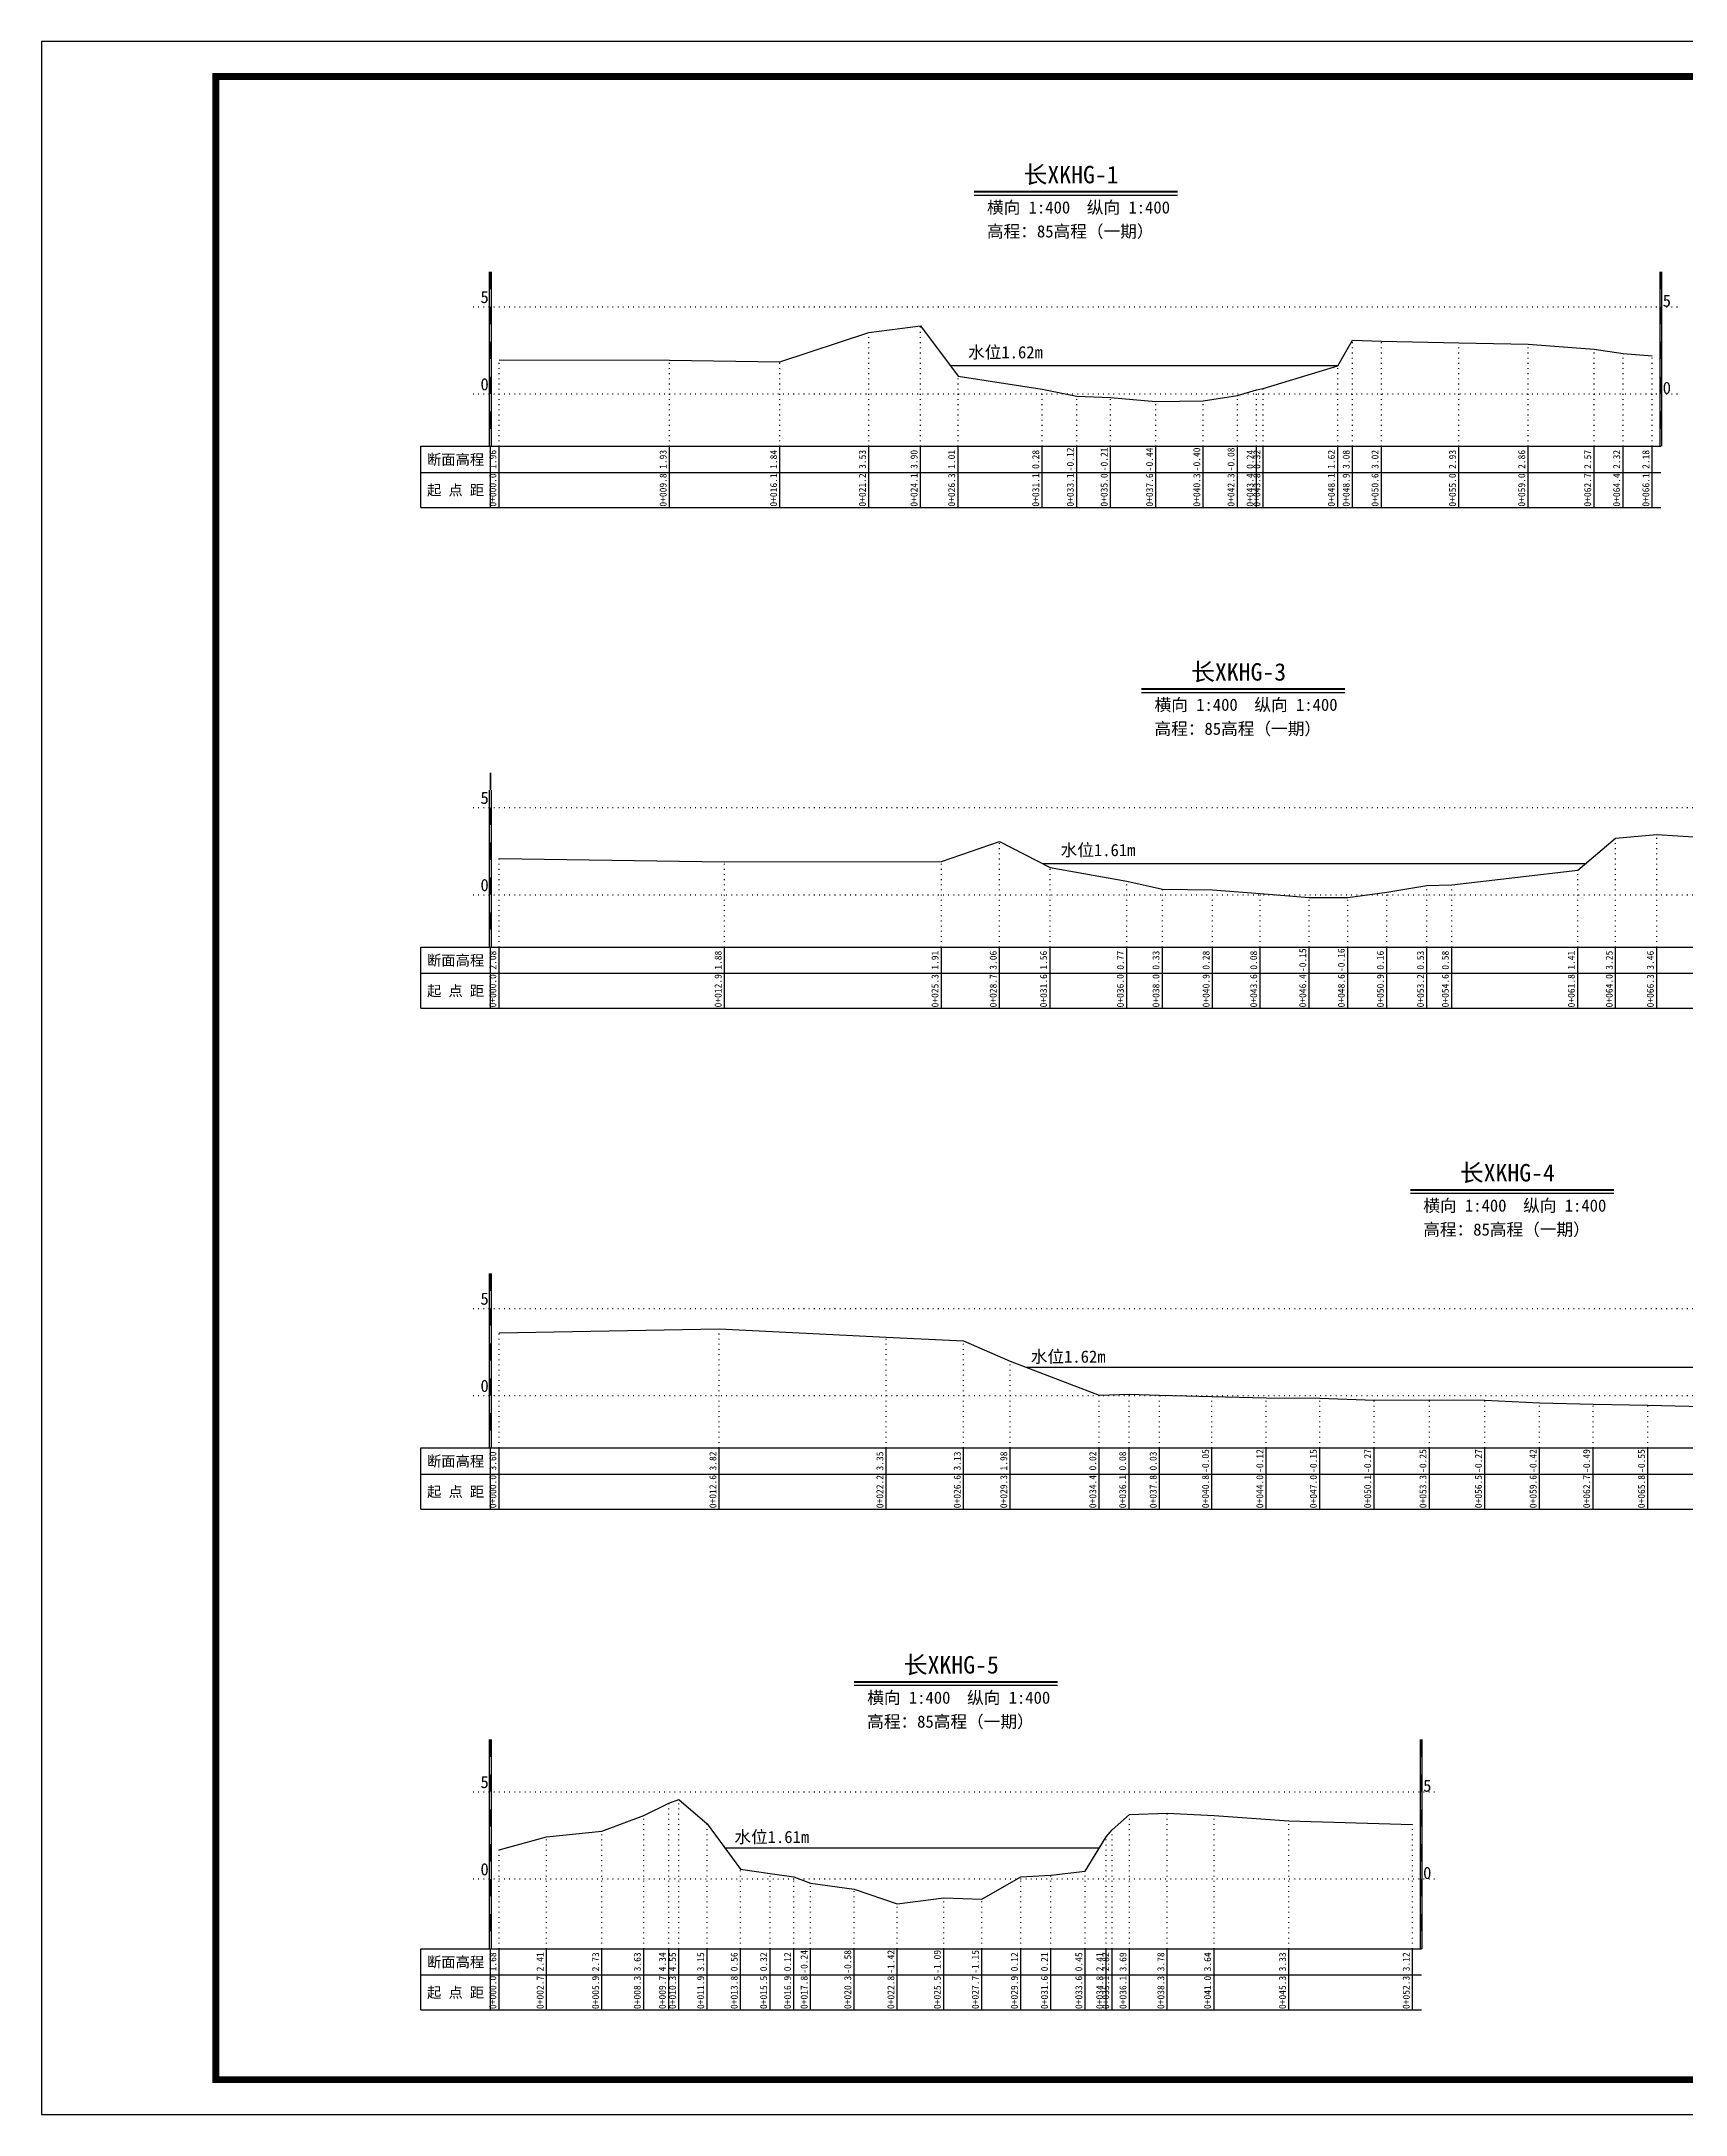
# Model space of a CAD drawing. Header units: millimetres. Extents: x 519117 to 519987, y 3371934 to 3372231.
# Drawn here: x 519116.5 to 519352.1, y 3371934.1 to 3372231.1 of the extents above; entities that cross this region are included whole.
import ezdxf
from ezdxf.enums import TextEntityAlignment as Align

# ---------------------------------------------------------------- set-up
doc = ezdxf.new("R2010")
doc.units = ezdxf.units.MM
doc.header["$LTSCALE"] = 0.4
doc.header["$MEASUREMENT"] = 0
doc.linetypes.add('X4', pattern=[1.6, 0, -1.6])
for name, color, linetype in [('DMX', 1, 'Continuous'), ('zdm1', 5, 'Continuous'), ('ZDMT5', 3, 'Continuous'), ('图框', 7, 'Continuous'), ('断面名称', 5, 'Continuous'), ('比例尺', 3, 'Continuous'), ('水位', 7, 'Continuous')]:
    doc.layers.add(name, color=color, linetype=linetype)
doc.styles.add('HDM', font='fangsong_GB2312.ttf')

msp = doc.modelspace()

# ---------------------------------------------------------------- linework, layer by layer
at = {"layer": 'DMX', "linetype": 'Continuous', "flags": 128}
for points in [[(519182.11, 3372185.46), (519206.51, 3372185.39), (519222.33, 3372185.16), (519235.06, 3372189.39), (519242.46, 3372190.31), (519247.83, 3372183.09), (519259.88, 3372181.26), (519264.83, 3372180.26), (519269.68, 3372180.04), (519276.18, 3372179.46), (519282.96, 3372179.56), (519287.86, 3372180.36), (519290.58, 3372181.16), (519291.56, 3372181.36), (519302.23, 3372184.61), (519304.36, 3372188.26), (519308.48, 3372188.11), (519319.58, 3372187.89), (519329.51, 3372187.71), (519338.96, 3372186.99), (519343.11, 3372186.36), (519347.28, 3372186.01)], [(519182.11, 3372114.01), (519214.38, 3372113.51), (519245.46, 3372113.59), (519253.78, 3372116.46), (519261.01, 3372112.71), (519272.01, 3372110.74), (519277.11, 3372109.64), (519284.28, 3372109.51), (519291.11, 3372109.01), (519298.13, 3372108.44), (519303.66, 3372108.41), (519309.26, 3372109.21), (519315.01, 3372110.14), (519318.56, 3372110.26), (519336.61, 3372112.34), (519342.03, 3372116.94), (519347.93, 3372117.46), (519359.96, 3372116.69), (519373.01, 3372116.46), (519384.61, 3372116.49), (519395.28, 3372116.09)], [(519182.11, 3372046.06), (519213.63, 3372046.61), (519237.56, 3372045.44), (519248.63, 3372044.89), (519255.31, 3372042.01), (519268.06, 3372037.11), (519272.33, 3372037.26), (519276.71, 3372037.14), (519284.21, 3372036.94), (519291.98, 3372036.76), (519299.66, 3372036.69), (519307.43, 3372036.39), (519315.36, 3372036.44), (519323.31, 3372036.39), (519331.13, 3372036.01), (519338.81, 3372035.84), (519346.66, 3372035.69), (519354.48, 3372035.51)], [(519182.11, 3371972.01), (519188.88, 3371973.84), (519196.83, 3371974.64), (519202.81, 3371976.89), (519206.41, 3371978.66), (519207.86, 3371979.19), (519211.88, 3371975.69), (519216.68, 3371969.21), (519220.91, 3371968.61), (519224.33, 3371968.11), (519226.71, 3371967.21), (519232.96, 3371966.36), (519239.13, 3371964.26), (519245.78, 3371965.09), (519251.23, 3371964.94), (519256.83, 3371968.11), (519261.13, 3371968.34), (519266.06, 3371968.94), (519269.06, 3371973.84), (519269.91, 3371974.86), (519272.38, 3371977.04), (519277.81, 3371977.26), (519284.51, 3371976.91), (519295.23, 3371976.14), (519312.96, 3371975.61)]]:
    msp.add_lwpolyline(points, dxfattribs=at)
at = {"layer": 'zdm1', "linetype": 'Continuous'}
for p, q in [((519180.73, 3372173.06), (519180.73, 3372198.06)), ((519180.98, 3372173.06), (519180.98, 3372198.06)), ((519348.41, 3372173.06), (519348.41, 3372198.06)), ((519348.66, 3372173.06), (519348.66, 3372198.06)), ((519170.86, 3372164.31), (519170.86, 3372173.06)), ((519170.86, 3372173.06), (519182.11, 3372173.06)), ((519180.86, 3372164.31), (519180.86, 3372173.06)), ((519182.11, 3372173.06), (519348.53, 3372173.06)), ((519170.86, 3372169.31), (519348.53, 3372169.31)), ((519170.86, 3372164.31), (519348.53, 3372164.31)), ((519180.73, 3372101.31), (519180.73, 3372123.81)), ((519180.98, 3372101.31), (519180.98, 3372123.81)), ((519170.86, 3372092.56), (519170.86, 3372101.31)), ((519170.86, 3372101.31), (519182.11, 3372101.31)), ((519180.86, 3372092.56), (519180.86, 3372101.31)), ((519182.11, 3372101.31), (519396.53, 3372101.31)), ((519170.86, 3372097.56), (519396.53, 3372097.56)), ((519170.86, 3372092.56), (519396.53, 3372092.56)), ((519180.73, 3372029.56), (519180.73, 3372054.56)), ((519180.98, 3372029.56), (519180.98, 3372054.56)), ((519170.86, 3372020.81), (519170.86, 3372029.56)), ((519170.86, 3372029.56), (519182.11, 3372029.56)), ((519180.86, 3372020.81), (519180.86, 3372029.56)), ((519182.11, 3372029.56), (519473.53, 3372029.56)), ((519170.86, 3372025.81), (519473.53, 3372025.81)), ((519170.86, 3372020.81), (519473.53, 3372020.81)), ((519180.73, 3371957.81), (519180.73, 3371987.81)), ((519180.98, 3371957.81), (519180.98, 3371987.81)), ((519314.08, 3371957.81), (519314.08, 3371987.81)), ((519314.33, 3371957.81), (519314.33, 3371987.81)), ((519170.86, 3371949.06), (519170.86, 3371957.81)), ((519170.86, 3371957.81), (519182.11, 3371957.81)), ((519180.86, 3371949.06), (519180.86, 3371957.81)), ((519182.11, 3371957.81), (519314.21, 3371957.81)), ((519170.86, 3371954.06), (519314.21, 3371954.06)), ((519170.86, 3371949.06), (519314.21, 3371949.06))]:
    msp.add_line(p, q, dxfattribs=at)
at = {"layer": 'zdm1', "linetype": 'X4'}
for p, q in [((519178.36, 3372193.06), (519351.03, 3372193.06)), ((519178.36, 3372180.56), (519351.03, 3372180.56)), ((519178.36, 3372121.31), (519399.03, 3372121.31)), ((519178.36, 3372108.81), (519399.03, 3372108.81)), ((519178.36, 3372049.56), (519476.03, 3372049.56)), ((519178.36, 3372037.06), (519476.03, 3372037.06)), ((519178.36, 3371980.31), (519316.71, 3371980.31)), ((519178.36, 3371967.81), (519316.71, 3371967.81))]:
    msp.add_line(p, q, dxfattribs=at)
at = {"layer": 'zdm1', "linetype": 'Continuous', "flags": 128}
for points in [[(519180.86, 3372195.56, 0.25, 0.25, 0), (519180.86, 3372198.06, 0.25, 0.25, 0)], [(519348.53, 3372195.56, 0.25, 0.25, 0), (519348.53, 3372198.06, 0.25, 0.25, 0)], [(519180.86, 3372190.56, 0.25, 0.25, 0), (519180.86, 3372193.06, 0.25, 0.25, 0)], [(519348.53, 3372190.56, 0.25, 0.25, 0), (519348.53, 3372193.06, 0.25, 0.25, 0)], [(519180.86, 3372185.56, 0.25, 0.25, 0), (519180.86, 3372188.06, 0.25, 0.25, 0)], [(519348.53, 3372185.56, 0.25, 0.25, 0), (519348.53, 3372188.06, 0.25, 0.25, 0)], [(519180.86, 3372180.56, 0.25, 0.25, 0), (519180.86, 3372183.06, 0.25, 0.25, 0)], [(519348.53, 3372180.56, 0.25, 0.25, 0), (519348.53, 3372183.06, 0.25, 0.25, 0)], [(519180.86, 3372175.56, 0.25, 0.25, 0), (519180.86, 3372178.06, 0.25, 0.25, 0)], [(519348.53, 3372175.56, 0.25, 0.25, 0), (519348.53, 3372178.06, 0.25, 0.25, 0)], [(519180.86, 3372123.81, 0.25, 0.25, 0), (519180.86, 3372126.31, 0.25, 0.25, 0)], [(519180.86, 3372118.81, 0.25, 0.25, 0), (519180.86, 3372121.31, 0.25, 0.25, 0)], [(519180.86, 3372113.81, 0.25, 0.25, 0), (519180.86, 3372116.31, 0.25, 0.25, 0)], [(519180.86, 3372108.81, 0.25, 0.25, 0), (519180.86, 3372111.31, 0.25, 0.25, 0)], [(519180.86, 3372103.81, 0.25, 0.25, 0), (519180.86, 3372106.31, 0.25, 0.25, 0)], [(519180.86, 3372052.06, 0.25, 0.25, 0), (519180.86, 3372054.56, 0.25, 0.25, 0)], [(519180.86, 3372047.06, 0.25, 0.25, 0), (519180.86, 3372049.56, 0.25, 0.25, 0)], [(519180.86, 3372042.06, 0.25, 0.25, 0), (519180.86, 3372044.56, 0.25, 0.25, 0)], [(519180.86, 3372037.06, 0.25, 0.25, 0), (519180.86, 3372039.56, 0.25, 0.25, 0)], [(519180.86, 3372032.06, 0.25, 0.25, 0), (519180.86, 3372034.56, 0.25, 0.25, 0)], [(519180.86, 3371985.31, 0.25, 0.25, 0), (519180.86, 3371987.81, 0.25, 0.25, 0)], [(519314.21, 3371985.31, 0.25, 0.25, 0), (519314.21, 3371987.81, 0.25, 0.25, 0)], [(519180.86, 3371980.31, 0.25, 0.25, 0), (519180.86, 3371982.81, 0.25, 0.25, 0)], [(519314.21, 3371980.31, 0.25, 0.25, 0), (519314.21, 3371982.81, 0.25, 0.25, 0)], [(519180.86, 3371975.31, 0.25, 0.25, 0), (519180.86, 3371977.81, 0.25, 0.25, 0)], [(519314.21, 3371975.31, 0.25, 0.25, 0), (519314.21, 3371977.81, 0.25, 0.25, 0)], [(519180.86, 3371970.31, 0.25, 0.25, 0), (519180.86, 3371972.81, 0.25, 0.25, 0)], [(519314.21, 3371970.31, 0.25, 0.25, 0), (519314.21, 3371972.81, 0.25, 0.25, 0)], [(519180.86, 3371965.31, 0.25, 0.25, 0), (519180.86, 3371967.81, 0.25, 0.25, 0)], [(519314.21, 3371965.31, 0.25, 0.25, 0), (519314.21, 3371967.81, 0.25, 0.25, 0)], [(519180.86, 3371960.31, 0.25, 0.25, 0), (519180.86, 3371962.81, 0.25, 0.25, 0)], [(519314.21, 3371960.31, 0.25, 0.25, 0), (519314.21, 3371962.81, 0.25, 0.25, 0)]]:
    msp.add_lwpolyline(points, format="xyseb", dxfattribs=at)
at = {"layer": 'ZDMT5', "linetype": 'X4'}
for p, q in [((519235.06, 3372173.06), (519235.06, 3372189.39)), ((519242.46, 3372173.06), (519242.46, 3372190.31)), ((519304.36, 3372173.06), (519304.36, 3372188.26)), ((519308.48, 3372173.06), (519308.48, 3372188.11)), ((519319.58, 3372173.06), (519319.58, 3372187.89)), ((519329.51, 3372173.06), (519329.51, 3372187.71)), ((519338.96, 3372173.06), (519338.96, 3372186.99)), ((519343.11, 3372173.06), (519343.11, 3372186.36)), ((519347.28, 3372173.06), (519347.28, 3372186.01)), ((519182.11, 3372173.06), (519182.11, 3372185.46)), ((519206.51, 3372173.06), (519206.51, 3372185.39)), ((519222.33, 3372173.06), (519222.33, 3372185.16)), ((519247.83, 3372173.06), (519247.83, 3372183.09)), ((519302.23, 3372173.06), (519302.23, 3372184.61)), ((519259.88, 3372173.06), (519259.88, 3372181.26)), ((519264.83, 3372173.06), (519264.83, 3372180.26)), ((519269.68, 3372173.06), (519269.68, 3372180.04)), ((519287.86, 3372173.06), (519287.86, 3372180.36)), ((519290.58, 3372173.06), (519290.58, 3372181.16)), ((519291.56, 3372173.06), (519291.56, 3372181.36)), ((519276.18, 3372173.06), (519276.18, 3372179.46)), ((519282.96, 3372173.06), (519282.96, 3372179.56)), ((519347.93, 3372101.31), (519347.93, 3372117.46)), ((519253.78, 3372101.31), (519253.78, 3372116.46)), ((519342.03, 3372101.31), (519342.03, 3372116.94)), ((519182.11, 3372101.31), (519182.11, 3372114.01)), ((519214.38, 3372101.31), (519214.38, 3372113.51)), ((519245.46, 3372101.31), (519245.46, 3372113.59)), ((519261.01, 3372101.31), (519261.01, 3372112.71)), ((519336.61, 3372101.31), (519336.61, 3372112.34)), ((519272.01, 3372101.31), (519272.01, 3372110.74)), ((519277.11, 3372101.31), (519277.11, 3372109.64)), ((519284.28, 3372101.31), (519284.28, 3372109.51)), ((519291.11, 3372101.31), (519291.11, 3372109.01)), ((519298.13, 3372101.31), (519298.13, 3372108.44)), ((519303.66, 3372101.31), (519303.66, 3372108.41)), ((519309.26, 3372101.31), (519309.26, 3372109.21)), ((519315.01, 3372101.31), (519315.01, 3372110.14)), ((519318.56, 3372101.31), (519318.56, 3372110.26)), ((519182.11, 3372029.56), (519182.11, 3372046.06)), ((519213.63, 3372029.56), (519213.63, 3372046.61)), ((519237.56, 3372029.56), (519237.56, 3372045.44)), ((519248.63, 3372029.56), (519248.63, 3372044.89)), ((519255.31, 3372029.56), (519255.31, 3372042.01)), ((519268.06, 3372029.56), (519268.06, 3372037.11)), ((519272.33, 3372029.56), (519272.33, 3372037.26)), ((519276.71, 3372029.56), (519276.71, 3372037.14)), ((519284.21, 3372029.56), (519284.21, 3372036.94)), ((519291.98, 3372029.56), (519291.98, 3372036.76)), ((519299.66, 3372029.56), (519299.66, 3372036.69)), ((519307.43, 3372029.56), (519307.43, 3372036.39)), ((519315.36, 3372029.56), (519315.36, 3372036.44)), ((519323.31, 3372029.56), (519323.31, 3372036.39)), ((519331.13, 3372029.56), (519331.13, 3372036.01)), ((519338.81, 3372029.56), (519338.81, 3372035.84)), ((519346.66, 3372029.56), (519346.66, 3372035.69)), ((519206.41, 3371957.81), (519206.41, 3371978.66)), ((519207.86, 3371957.81), (519207.86, 3371979.19)), ((519202.81, 3371957.81), (519202.81, 3371976.89)), ((519211.88, 3371957.81), (519211.88, 3371975.69)), ((519269.91, 3371957.81), (519269.91, 3371974.86)), ((519272.38, 3371957.81), (519272.38, 3371977.04)), ((519277.81, 3371957.81), (519277.81, 3371977.26)), ((519284.51, 3371957.81), (519284.51, 3371976.91)), ((519295.23, 3371957.81), (519295.23, 3371976.14)), ((519312.96, 3371957.81), (519312.96, 3371975.61)), ((519182.11, 3371957.81), (519182.11, 3371972.01)), ((519188.88, 3371957.81), (519188.88, 3371973.84)), ((519196.83, 3371957.81), (519196.83, 3371974.64)), ((519269.06, 3371957.81), (519269.06, 3371973.84)), ((519216.68, 3371957.81), (519216.68, 3371969.21)), ((519266.06, 3371957.81), (519266.06, 3371968.94)), ((519220.91, 3371957.81), (519220.91, 3371968.61)), ((519224.33, 3371957.81), (519224.33, 3371968.11)), ((519226.71, 3371957.81), (519226.71, 3371967.21)), ((519232.96, 3371957.81), (519232.96, 3371966.36)), ((519256.83, 3371957.81), (519256.83, 3371968.11)), ((519261.13, 3371957.81), (519261.13, 3371968.34)), ((519239.13, 3371957.81), (519239.13, 3371964.26)), ((519245.78, 3371957.81), (519245.78, 3371965.09)), ((519251.23, 3371957.81), (519251.23, 3371964.94))]:
    msp.add_line(p, q, dxfattribs=at)
at = {"layer": 'ZDMT5', "linetype": 'Continuous'}
for p, q in [((519182.11, 3372164.31), (519182.11, 3372173.06)), ((519206.51, 3372164.31), (519206.51, 3372173.06)), ((519222.33, 3372164.31), (519222.33, 3372173.06)), ((519235.06, 3372164.31), (519235.06, 3372173.06)), ((519242.46, 3372164.31), (519242.46, 3372173.06)), ((519247.83, 3372164.31), (519247.83, 3372173.06)), ((519259.88, 3372164.31), (519259.88, 3372173.06)), ((519264.83, 3372164.31), (519264.83, 3372173.06)), ((519269.68, 3372164.31), (519269.68, 3372173.06)), ((519276.18, 3372164.31), (519276.18, 3372173.06)), ((519282.96, 3372164.31), (519282.96, 3372173.06)), ((519287.86, 3372164.31), (519287.86, 3372173.06)), ((519290.58, 3372164.31), (519290.58, 3372173.06)), ((519291.56, 3372164.31), (519291.56, 3372173.06)), ((519302.23, 3372164.31), (519302.23, 3372173.06)), ((519304.36, 3372164.31), (519304.36, 3372173.06)), ((519308.48, 3372164.31), (519308.48, 3372173.06)), ((519319.58, 3372164.31), (519319.58, 3372173.06)), ((519329.51, 3372164.31), (519329.51, 3372173.06)), ((519338.96, 3372164.31), (519338.96, 3372173.06)), ((519343.11, 3372164.31), (519343.11, 3372173.06)), ((519347.28, 3372164.31), (519347.28, 3372173.06)), ((519182.11, 3372092.56), (519182.11, 3372101.31)), ((519214.38, 3372092.56), (519214.38, 3372101.31)), ((519245.46, 3372092.56), (519245.46, 3372101.31)), ((519253.78, 3372092.56), (519253.78, 3372101.31)), ((519261.01, 3372092.56), (519261.01, 3372101.31)), ((519272.01, 3372092.56), (519272.01, 3372101.31)), ((519277.11, 3372092.56), (519277.11, 3372101.31)), ((519284.28, 3372092.56), (519284.28, 3372101.31)), ((519291.11, 3372092.56), (519291.11, 3372101.31)), ((519298.13, 3372092.56), (519298.13, 3372101.31)), ((519303.66, 3372092.56), (519303.66, 3372101.31)), ((519309.26, 3372092.56), (519309.26, 3372101.31)), ((519315.01, 3372092.56), (519315.01, 3372101.31)), ((519318.56, 3372092.56), (519318.56, 3372101.31)), ((519336.61, 3372092.56), (519336.61, 3372101.31)), ((519342.03, 3372092.56), (519342.03, 3372101.31)), ((519347.93, 3372092.56), (519347.93, 3372101.31)), ((519182.11, 3372020.81), (519182.11, 3372029.56)), ((519213.63, 3372020.81), (519213.63, 3372029.56)), ((519237.56, 3372020.81), (519237.56, 3372029.56)), ((519248.63, 3372020.81), (519248.63, 3372029.56)), ((519255.31, 3372020.81), (519255.31, 3372029.56)), ((519268.06, 3372020.81), (519268.06, 3372029.56)), ((519272.33, 3372020.81), (519272.33, 3372029.56)), ((519276.71, 3372020.81), (519276.71, 3372029.56)), ((519284.21, 3372020.81), (519284.21, 3372029.56)), ((519291.98, 3372020.81), (519291.98, 3372029.56)), ((519299.66, 3372020.81), (519299.66, 3372029.56)), ((519307.43, 3372020.81), (519307.43, 3372029.56)), ((519315.36, 3372020.81), (519315.36, 3372029.56)), ((519323.31, 3372020.81), (519323.31, 3372029.56)), ((519331.13, 3372020.81), (519331.13, 3372029.56)), ((519338.81, 3372020.81), (519338.81, 3372029.56)), ((519346.66, 3372020.81), (519346.66, 3372029.56)), ((519182.11, 3371949.06), (519182.11, 3371957.81)), ((519188.88, 3371949.06), (519188.88, 3371957.81)), ((519196.83, 3371949.06), (519196.83, 3371957.81)), ((519202.81, 3371949.06), (519202.81, 3371957.81)), ((519206.41, 3371949.06), (519206.41, 3371957.81)), ((519207.86, 3371949.06), (519207.86, 3371957.81)), ((519211.88, 3371949.06), (519211.88, 3371957.81)), ((519216.68, 3371949.06), (519216.68, 3371957.81)), ((519220.91, 3371949.06), (519220.91, 3371957.81)), ((519224.33, 3371949.06), (519224.33, 3371957.81)), ((519226.71, 3371949.06), (519226.71, 3371957.81)), ((519232.96, 3371949.06), (519232.96, 3371957.81)), ((519239.13, 3371949.06), (519239.13, 3371957.81)), ((519245.78, 3371949.06), (519245.78, 3371957.81)), ((519251.23, 3371949.06), (519251.23, 3371957.81)), ((519256.83, 3371949.06), (519256.83, 3371957.81)), ((519261.13, 3371949.06), (519261.13, 3371957.81)), ((519266.06, 3371949.06), (519266.06, 3371957.81)), ((519269.06, 3371949.06), (519269.06, 3371957.81)), ((519269.91, 3371949.06), (519269.91, 3371957.81)), ((519272.38, 3371949.06), (519272.38, 3371957.81)), ((519277.81, 3371949.06), (519277.81, 3371957.81)), ((519284.51, 3371949.06), (519284.51, 3371957.81)), ((519295.23, 3371949.06), (519295.23, 3371957.81)), ((519312.96, 3371949.06), (519312.96, 3371957.81))]:
    msp.add_line(p, q, dxfattribs=at)
at = {"layer": '图框', "flags": 128}
msp.add_lwpolyline([(519116.53, 3371934.06), (519536.53, 3371934.06), (519536.53, 3372231.06), (519116.53, 3372231.06)], close=True, dxfattribs=at)
at = {"layer": '图框', "const_width": 1, "flags": 128}
msp.add_lwpolyline([(519141.53, 3371939.06), (519531.53, 3371939.06), (519531.53, 3372226.06), (519141.53, 3372226.06)], close=True, dxfattribs=at)
at = {"layer": '比例尺', "color": 3, "linetype": 'Continuous', "lineweight": 40}
for p, q in [((519250.13, 3372209.56), (519279.26, 3372209.56)), ((519274.13, 3372138.31), (519303.26, 3372138.31)), ((519312.63, 3372066.56), (519341.76, 3372066.56)), ((519232.97, 3371996.06), (519262.1, 3371996.06))]:
    msp.add_line(p, q, dxfattribs=at)
at = {"layer": '比例尺', "color": 3, "linetype": 'Continuous'}
for p, q in [((519250.13, 3372209.06), (519279.26, 3372209.06)), ((519274.13, 3372137.81), (519303.26, 3372137.81)), ((519312.63, 3372066.06), (519341.76, 3372066.06)), ((519232.97, 3371995.56), (519262.1, 3371995.56))]:
    msp.add_line(p, q, dxfattribs=at)
at = {"layer": '水位', "color": 6, "linetype": 'Continuous', "flags": 128}
for points in [[(519246.69, 3372184.62), (519302.24, 3372184.62)], [(519259.9, 3372113.29), (519337.73, 3372113.29)], [(519257.62, 3372041.12), (519446.22, 3372041.12)], [(519214.4, 3371972.29), (519268.11, 3371972.29)]]:
    msp.add_lwpolyline(points, dxfattribs=at)

# ---------------------------------------------------------------- texts
at = {"layer": 'zdm1', "linetype": 'Continuous', "style": 'HDM'}
for s, p in [('5', (519180.61, 3372193.06)), ('0', (519180.61, 3372180.56)), ('5', (519180.61, 3372121.31)), ('0', (519180.61, 3372108.81)), ('5', (519180.61, 3372049.56)), ('0', (519180.61, 3372037.06)), ('5', (519180.61, 3371980.31)), ('0', (519180.61, 3371967.81))]:
    msp.add_text(s, height=1.75, dxfattribs=at).set_placement(p, align=Align.BOTTOM_RIGHT)
for s, p in [('5', (519348.78, 3372193.06)), ('0', (519348.78, 3372180.56)), ('5', (519314.46, 3371980.31)), ('0', (519314.46, 3371967.81))]:
    msp.add_text(s, height=1.75, dxfattribs=at).set_placement(p)
for s, p in [('断面高程', (519175.86, 3372171.19)), ('起 点 距', (519175.86, 3372166.81)), ('断面高程', (519175.86, 3372099.44)), ('起 点 距', (519175.86, 3372095.06)), ('断面高程', (519175.86, 3372027.69)), ('起 点 距', (519175.86, 3372023.31)), ('断面高程', (519175.86, 3371955.94)), ('起 点 距', (519175.86, 3371951.56))]:
    msp.add_text(s, height=1.5, dxfattribs=at).set_placement(p, align=Align.MIDDLE)
at = {"layer": 'ZDMT5', "linetype": 'Continuous', "style": 'HDM'}
for s, p in [('1.96', (519181.98, 3372171.19)), ('1.93', (519206.38, 3372171.19)), ('1.84', (519222.21, 3372171.19)), ('3.53', (519234.93, 3372171.19)), ('3.90', (519242.33, 3372171.19)), ('1.01', (519247.71, 3372171.19)), ('0.28', (519259.76, 3372171.19)), ('-0.12', (519264.71, 3372171.19)), ('-0.21', (519269.56, 3372171.19)), ('-0.44', (519276.06, 3372171.19)), ('-0.40', (519282.83, 3372171.19)), ('-0.08', (519287.73, 3372171.19)), ('0.24', (519290.46, 3372171.19)), ('0.32', (519291.43, 3372171.19)), ('1.62', (519302.11, 3372171.19)), ('3.08', (519304.23, 3372171.19)), ('3.02', (519308.36, 3372171.19)), ('2.93', (519319.46, 3372171.19)), ('2.86', (519329.38, 3372171.19)), ('2.57', (519338.83, 3372171.19)), ('2.32', (519342.98, 3372171.19)), ('2.18', (519347.16, 3372171.19)), ('0+000.0', (519181.98, 3372166.81)), ('0+009.8', (519206.38, 3372166.81)), ('0+016.1', (519222.21, 3372166.81)), ('0+021.2', (519234.93, 3372166.81)), ('0+024.1', (519242.33, 3372166.81)), ('0+026.3', (519247.71, 3372166.81)), ('0+031.1', (519259.76, 3372166.81)), ('0+033.1', (519264.71, 3372166.81)), ('0+035.0', (519269.56, 3372166.81)), ('0+037.6', (519276.06, 3372166.81)), ('0+040.3', (519282.83, 3372166.81)), ('0+042.3', (519287.73, 3372166.81)), ('0+043.4', (519290.46, 3372166.81)), ('0+043.8', (519291.43, 3372166.81)), ('0+048.1', (519302.11, 3372166.81)), ('0+048.9', (519304.23, 3372166.81)), ('0+050.6', (519308.36, 3372166.81)), ('0+055.0', (519319.46, 3372166.81)), ('0+059.0', (519329.38, 3372166.81)), ('0+062.7', (519338.83, 3372166.81)), ('0+064.4', (519342.98, 3372166.81)), ('0+066.1', (519347.16, 3372166.81)), ('2.08', (519181.98, 3372099.44)), ('1.88', (519214.26, 3372099.44)), ('1.91', (519245.33, 3372099.44)), ('3.06', (519253.66, 3372099.44)), ('1.56', (519260.88, 3372099.44)), ('0.77', (519271.88, 3372099.44)), ('0.33', (519276.98, 3372099.44)), ('0.28', (519284.16, 3372099.44)), ('0.08', (519290.98, 3372099.44)), ('-0.15', (519298.01, 3372099.44)), ('-0.16', (519303.53, 3372099.44)), ('0.16', (519309.13, 3372099.44)), ('0.53', (519314.88, 3372099.44)), ('0.58', (519318.43, 3372099.44)), ('1.41', (519336.48, 3372099.44)), ('3.25', (519341.91, 3372099.44)), ('3.46', (519347.81, 3372099.44)), ('0+000.0', (519181.98, 3372095.06)), ('0+012.9', (519214.26, 3372095.06)), ('0+025.3', (519245.33, 3372095.06)), ('0+028.7', (519253.66, 3372095.06)), ('0+031.6', (519260.88, 3372095.06)), ('0+036.0', (519271.88, 3372095.06)), ('0+038.0', (519276.98, 3372095.06)), ('0+040.9', (519284.16, 3372095.06)), ('0+043.6', (519290.98, 3372095.06)), ('0+046.4', (519298.01, 3372095.06)), ('0+048.6', (519303.53, 3372095.06)), ('0+050.9', (519309.13, 3372095.06)), ('0+053.2', (519314.88, 3372095.06)), ('0+054.6', (519318.43, 3372095.06)), ('0+061.8', (519336.48, 3372095.06)), ('0+064.0', (519341.91, 3372095.06)), ('0+066.3', (519347.81, 3372095.06)), ('3.60', (519181.98, 3372027.69)), ('3.82', (519213.51, 3372027.69)), ('3.35', (519237.43, 3372027.69)), ('3.13', (519248.51, 3372027.69)), ('1.98', (519255.18, 3372027.69)), ('0.02', (519267.93, 3372027.69)), ('0.08', (519272.21, 3372027.69)), ('0.03', (519276.58, 3372027.69)), ('-0.05', (519284.08, 3372027.69)), ('-0.12', (519291.86, 3372027.69)), ('-0.15', (519299.53, 3372027.69)), ('-0.27', (519307.31, 3372027.69)), ('-0.25', (519315.23, 3372027.69)), ('-0.27', (519323.18, 3372027.69)), ('-0.42', (519331.01, 3372027.69)), ('-0.49', (519338.68, 3372027.69)), ('-0.55', (519346.53, 3372027.69)), ('0+000.0', (519181.98, 3372023.31)), ('0+012.6', (519213.51, 3372023.31)), ('0+022.2', (519237.43, 3372023.31)), ('0+026.6', (519248.51, 3372023.31)), ('0+029.3', (519255.18, 3372023.31)), ('0+034.4', (519267.93, 3372023.31)), ('0+036.1', (519272.21, 3372023.31)), ('0+037.8', (519276.58, 3372023.31)), ('0+040.8', (519284.08, 3372023.31)), ('0+044.0', (519291.86, 3372023.31)), ('0+047.0', (519299.53, 3372023.31)), ('0+050.1', (519307.31, 3372023.31)), ('0+053.3', (519315.23, 3372023.31)), ('0+056.5', (519323.18, 3372023.31)), ('0+059.6', (519331.01, 3372023.31)), ('0+062.7', (519338.68, 3372023.31)), ('0+065.8', (519346.53, 3372023.31)), ('1.68', (519181.98, 3371955.94)), ('2.41', (519188.76, 3371955.94)), ('2.73', (519196.71, 3371955.94)), ('3.63', (519202.68, 3371955.94)), ('4.34', (519206.28, 3371955.94)), ('4.55', (519207.73, 3371955.94)), ('3.15', (519211.76, 3371955.94)), ('0.56', (519216.56, 3371955.94)), ('0.32', (519220.78, 3371955.94)), ('0.12', (519224.21, 3371955.94)), ('-0.24', (519226.58, 3371955.94)), ('-0.58', (519232.83, 3371955.94)), ('-1.42', (519239.01, 3371955.94)), ('-1.09', (519245.66, 3371955.94)), ('-1.15', (519251.11, 3371955.94)), ('0.12', (519256.71, 3371955.94)), ('0.21', (519261.01, 3371955.94)), ('0.45', (519265.93, 3371955.94)), ('2.41', (519268.93, 3371955.94)), ('2.82', (519269.78, 3371955.94)), ('3.69', (519272.26, 3371955.94)), ('3.78', (519277.68, 3371955.94)), ('3.64', (519284.38, 3371955.94)), ('3.33', (519295.11, 3371955.94)), ('3.12', (519312.83, 3371955.94)), ('0+000.0', (519181.98, 3371951.56)), ('0+002.7', (519188.76, 3371951.56)), ('0+005.9', (519196.71, 3371951.56)), ('0+009.7', (519206.28, 3371951.56)), ('0+011.9', (519211.76, 3371951.56)), ('0+013.8', (519216.56, 3371951.56)), ('0+015.5', (519220.78, 3371951.56)), ('0+016.9', (519224.21, 3371951.56)), ('0+017.8', (519226.58, 3371951.56)), ('0+022.8', (519239.01, 3371951.56)), ('0+025.5', (519245.66, 3371951.56)), ('0+027.7', (519251.11, 3371951.56)), ('0+029.9', (519256.71, 3371951.56)), ('0+031.6', (519261.01, 3371951.56)), ('0+033.6', (519265.93, 3371951.56)), ('0+034.8', (519268.93, 3371951.56)), ('0+035.1', (519269.78, 3371951.56)), ('0+036.1', (519272.26, 3371951.56)), ('0+041.0', (519284.38, 3371951.56)), ('0+008.3', (519202.68, 3371951.56)), ('0+010.3', (519207.73, 3371951.56)), ('0+020.3', (519232.83, 3371951.56)), ('0+038.3', (519277.68, 3371951.56)), ('0+045.3', (519295.11, 3371951.56)), ('0+052.3', (519312.83, 3371951.56))]:
    msp.add_text(s, height=1, rotation=90, dxfattribs=at).set_placement(p, align=Align.BOTTOM_CENTER)
at = {"layer": '断面名称', "color": 5, "linetype": 'Continuous', "style": 'HDM'}
for s, p in [('长XKHG-1', (519264.03, 3372212.04)), ('长XKHG-3', (519288.03, 3372140.79)), ('长XKHG-4', (519326.53, 3372069.04)), ('长XKHG-5', (519246.87, 3371998.54))]:
    msp.add_text(s, height=2.5, dxfattribs=at).set_placement(p, align=Align.MIDDLE)
at = {"layer": '比例尺', "color": 3, "linetype": 'Continuous', "style": 'HDM'}
for s, p in [('横向 1:400  纵向 1:400', (519278.2, 3372205.89)), ('高程：85高程（一期）', (519275.84, 3372202.46)), ('横向 1:400  纵向 1:400', (519302.2, 3372134.64)), ('高程：85高程（一期）', (519299.84, 3372131.21)), ('横向 1:400  纵向 1:400', (519340.7, 3372062.89)), ('高程：85高程（一期）', (519338.34, 3372059.46)), ('横向 1:400  纵向 1:400', (519261.04, 3371992.39)), ('高程：85高程（一期）', (519258.68, 3371988.96))]:
    msp.add_text(s, height=1.75, dxfattribs=at).set_placement(p, align=Align.BOTTOM_RIGHT)
at = {"layer": '水位', "color": 6, "linetype": 'Continuous', "style": 'HDM'}
for s, p in [('水位1.62m', (519254.63, 3372186.58)), ('水位1.61m', (519267.89, 3372115.26)), ('水位1.62m', (519263.61, 3372042.69)), ('水位1.61m', (519221.15, 3371973.87))]:
    msp.add_text(s, height=1.75, dxfattribs=at).set_placement(p, align=Align.MIDDLE)

doc.saveas('drawing.dxf')
